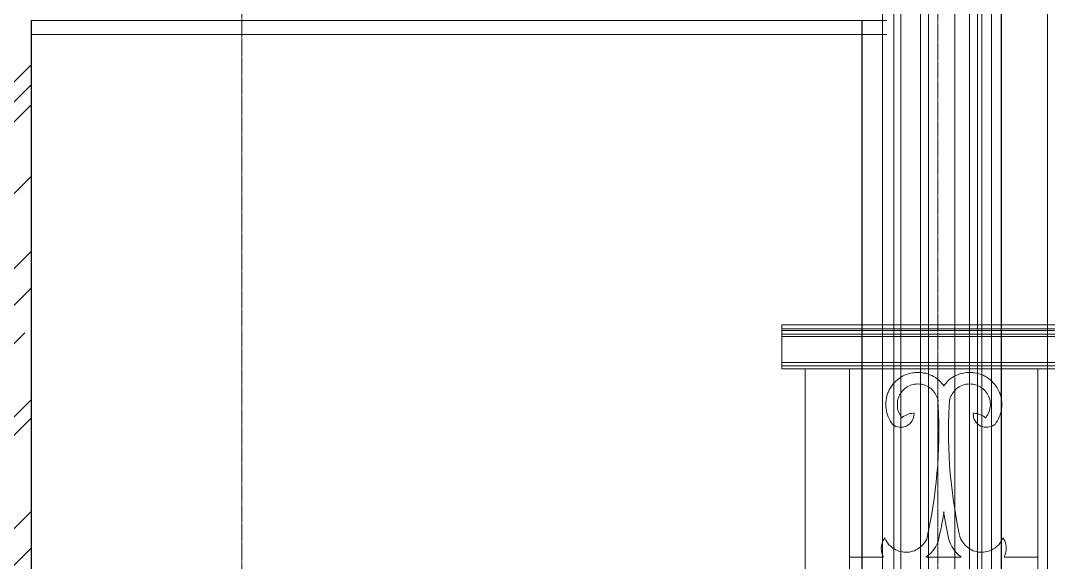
# Model space of a CAD drawing. Header units: millimetres. Extents: x -9564 to 494436, y -140371 to 4257.
# Drawn here: x 128527 to 129635, y -8961 to -8377 of the extents above; entities that cross this region are included whole.
import ezdxf

# ---------------------------------------------------------------- set-up
doc = ezdxf.new("R2010")
doc.units = ezdxf.units.MM
doc.header["$MEASUREMENT"] = 0
doc.linetypes.add('HIDDEN2', pattern=[0.1875, 0.125, -0.0625])
doc.linetypes.add('SLD-Solid', pattern=[0])
for name, color, linetype, lineweight in [('0.05', 252, 'Continuous', 5), ('09-Arsiran', 8, 'Continuous', 5), ('AS', 8, 'HIDDEN2', 5), ('DOOR OPENING', 4, 'SLD-Solid', 5)]:
    doc.layers.add(name, color=color, linetype=linetype, lineweight=lineweight)

# ---------------------------------------------------------------- blocks, each defined once
blk = doc.blocks.new('list')
for p, q in [((341.758, 200.2305), (341.758, 200.2155)), ((341.758, 200.2155), (341.758, 199.6155))]:
    blk.add_line(p, q)
blk = doc.blocks.new('list1')
for p, q in [((331.8056, 201.6592), (331.8056, 198.9592)), ((331.6555, 200.2305), (331.6555, 200.2155)), ((331.6555, 200.2155), (331.6555, 199.6155))]:
    blk.add_line(p, q)
at = {"layer": '09-Arsiran'}
for p, q in [((331.6779, 201.787), (331.6779, 198.9592)), ((331.6901, 201.7747), (331.6901, 198.9592)), ((331.6974, 201.7674), (331.6974, 198.9592)), ((331.7188, 201.7461), (331.7188, 198.9592)), ((331.7274, 201.7374), (331.7274, 198.9592)), ((331.7556, 201.7092), (331.7556, 198.9592)), ((331.7717, 198.9592), (331.7717, 201.6931)), ((331.7802, 201.6846), (331.7802, 198.9592)), ((331.7849, 201.6799), (331.7849, 198.9592)), ((331.7953, 201.6695), (331.7953, 198.9592)), ((331.7953, 201.6695), (331.7953, 198.9592))]:
    blk.add_line(p, q, dxfattribs=at)
blk = doc.blocks.new('j1')
at = {"layer": 'DOOR OPENING'}
for p, q in [((342.8304, 201.6592), (342.8304, 198.9585)), ((342.8804, 201.6092), (342.8804, 198.9585))]:
    blk.add_line(p, q, dxfattribs=at)
blk = doc.blocks.new('DRHRH')
at = {"layer": '0.05'}
for p, q in [((692.727, -24.225), (668.921, -24.225)), ((668.921, -24.225), (668.921, -24.857)), ((668.921, -24.283), (692.727, -24.283)), ((668.921, -24.306), (692.727, -24.306)), ((668.921, -24.359), (692.727, -24.359)), ((668.921, -24.39), (692.727, -24.39)), ((668.921, -24.766), (692.727, -24.766)), ((668.921, -24.815), (692.727, -24.815)), ((668.921, -24.857), (692.727, -24.857)), ((669.897, -24.857), (669.258, -24.857)), ((669.258, -24.857), (669.258, -36.89)), ((669.897, -36.89), (669.897, -24.857)), ((669.897, -24.857), (691.424, -24.857)), ((669.897, -35.346), (669.897, -24.857)), ((669.897, -24.857), (691.424, -24.857)), ((672.62, -24.857), (669.897, -24.857)), ((670.666, -24.967), (670.639, -24.982)), ((670.695, -24.953), (670.666, -24.967)), ((670.724, -24.94), (670.695, -24.953)), ((670.753, -24.931), (670.724, -24.94)), ((670.782, -24.922), (670.753, -24.931)), ((670.813, -24.918), (670.782, -24.922)), ((670.829, -24.915), (670.813, -24.918)), ((670.847, -24.913), (670.829, -24.915)), ((670.878, -24.911), (670.847, -24.913)), ((670.909, -24.911), (670.878, -24.911)), ((670.941, -24.913), (670.909, -24.911)), ((670.97, -24.92), (670.941, -24.913)), ((671.001, -24.924), (670.97, -24.92)), ((671.03, -24.933), (671.001, -24.924)), ((671.059, -24.944), (671.03, -24.933)), ((671.088, -24.958), (671.059, -24.944)), ((671.115, -24.971), (671.088, -24.958)), ((671.437, -24.958), (671.407, -24.971)), ((671.463, -24.944), (671.437, -24.958)), ((671.492, -24.933), (671.463, -24.944)), ((671.521, -24.927), (671.492, -24.933)), ((671.553, -24.92), (671.521, -24.927)), ((671.584, -24.913), (671.553, -24.92)), ((671.615, -24.911), (671.584, -24.913)), ((671.646, -24.911), (671.615, -24.911)), ((671.678, -24.913), (671.646, -24.911)), ((671.693, -24.915), (671.678, -24.913)), ((671.709, -24.918), (671.693, -24.915)), ((671.74, -24.922), (671.709, -24.918)), ((671.769, -24.931), (671.74, -24.922)), ((671.801, -24.94), (671.769, -24.931)), ((671.83, -24.953), (671.801, -24.94)), ((671.856, -24.967), (671.83, -24.953)), ((671.883, -24.982), (671.856, -24.967)), ((672.627, -35.346), (672.62, -24.857)), ((670.507, -25.11), (670.489, -25.134)), ((670.525, -25.083), (670.507, -25.11)), ((670.545, -25.061), (670.525, -25.083)), ((670.567, -25.038), (670.545, -25.061)), ((670.59, -25.018), (670.567, -25.038)), ((670.614, -24.998), (670.59, -25.018)), ((670.639, -24.982), (670.614, -24.998)), ((670.753, -25.108), (670.733, -25.119)), ((670.775, -25.099), (670.753, -25.108)), ((670.795, -25.092), (670.775, -25.099)), ((670.818, -25.085), (670.795, -25.092)), ((670.84, -25.081), (670.818, -25.085)), ((670.862, -25.079), (670.84, -25.081)), ((670.885, -25.076), (670.862, -25.079)), ((670.909, -25.079), (670.885, -25.076)), ((670.932, -25.081), (670.909, -25.079)), ((670.943, -25.083), (670.932, -25.081)), ((670.954, -25.085), (670.943, -25.083)), ((670.976, -25.092), (670.954, -25.085)), ((670.999, -25.099), (670.976, -25.092)), ((671.019, -25.11), (670.999, -25.099)), ((671.039, -25.121), (671.019, -25.11)), ((671.142, -24.987), (671.115, -24.971)), ((671.166, -25.005), (671.142, -24.987)), ((671.191, -25.025), (671.166, -25.005)), ((671.213, -25.047), (671.191, -25.025)), ((671.235, -25.07), (671.213, -25.047)), ((671.256, -25.094), (671.235, -25.07)), ((671.265, -25.108), (671.256, -25.094)), ((671.269, -25.094), (671.258, -25.108)), ((671.289, -25.07), (671.269, -25.094)), ((671.309, -25.047), (671.289, -25.07)), ((671.332, -25.025), (671.309, -25.047)), ((671.356, -25.005), (671.332, -25.025)), ((671.381, -24.987), (671.356, -25.005)), ((671.407, -24.971), (671.381, -24.987)), ((671.504, -25.11), (671.483, -25.121)), ((671.524, -25.099), (671.504, -25.11)), ((671.546, -25.092), (671.524, -25.099)), ((671.568, -25.085), (671.546, -25.092)), ((671.579, -25.083), (671.568, -25.085)), ((671.591, -25.081), (671.579, -25.083)), ((671.615, -25.079), (671.591, -25.081)), ((671.638, -25.076), (671.615, -25.079)), ((671.662, -25.079), (671.638, -25.076)), ((671.684, -25.081), (671.662, -25.079)), ((671.707, -25.085), (671.684, -25.081)), ((671.727, -25.092), (671.707, -25.085)), ((671.749, -25.099), (671.727, -25.092)), ((671.769, -25.108), (671.749, -25.099)), ((671.789, -25.119), (671.769, -25.108)), ((671.908, -24.998), (671.883, -24.982)), ((671.932, -25.018), (671.908, -24.998)), ((671.957, -25.038), (671.932, -25.018)), ((671.977, -25.061), (671.957, -25.038)), ((671.997, -25.083), (671.977, -25.061)), ((672.017, -25.11), (671.997, -25.083)), ((672.033, -25.134), (672.017, -25.11)), ((670.44, -25.251), (670.431, -25.282)), ((670.449, -25.222), (670.44, -25.251)), ((670.454, -25.206), (670.449, -25.222)), ((670.46, -25.19), (670.454, -25.206)), ((670.474, -25.163), (670.46, -25.19)), ((670.489, -25.134), (670.474, -25.163)), ((670.614, -25.255), (670.605, -25.277)), ((670.623, -25.235), (670.614, -25.255)), ((670.63, -25.224), (670.623, -25.235)), ((670.637, -25.215), (670.63, -25.224)), ((670.65, -25.195), (670.637, -25.215)), ((670.664, -25.177), (670.65, -25.195)), ((670.679, -25.161), (670.664, -25.177)), ((670.697, -25.146), (670.679, -25.161)), ((670.715, -25.132), (670.697, -25.146)), ((670.733, -25.119), (670.715, -25.132)), ((671.059, -25.132), (671.039, -25.121)), ((671.077, -25.146), (671.059, -25.132)), ((671.092, -25.161), (671.077, -25.146)), ((671.108, -25.177), (671.092, -25.161)), ((671.124, -25.195), (671.108, -25.177)), ((671.137, -25.215), (671.124, -25.195)), ((671.148, -25.233), (671.137, -25.215)), ((671.157, -25.253), (671.148, -25.233)), ((671.166, -25.275), (671.157, -25.253)), ((671.365, -25.253), (671.356, -25.275)), ((671.376, -25.233), (671.365, -25.253)), ((671.387, -25.215), (671.376, -25.233)), ((671.401, -25.195), (671.387, -25.215)), ((671.414, -25.177), (671.401, -25.195)), ((671.43, -25.161), (671.414, -25.177)), ((671.445, -25.146), (671.43, -25.161)), ((671.463, -25.132), (671.445, -25.146)), ((671.483, -25.121), (671.463, -25.132)), ((671.807, -25.132), (671.789, -25.119)), ((671.827, -25.146), (671.807, -25.132)), ((671.843, -25.161), (671.827, -25.146)), ((671.859, -25.177), (671.843, -25.161)), ((671.874, -25.195), (671.859, -25.177)), ((671.888, -25.215), (671.874, -25.195)), ((671.894, -25.224), (671.888, -25.215)), ((671.899, -25.235), (671.894, -25.224)), ((671.91, -25.255), (671.899, -25.235)), ((671.919, -25.277), (671.91, -25.255)), ((672.049, -25.163), (672.033, -25.134)), ((672.062, -25.19), (672.049, -25.163)), ((672.069, -25.206), (672.062, -25.19)), ((672.075, -25.222), (672.069, -25.206)), ((672.084, -25.251), (672.075, -25.222)), ((672.091, -25.282), (672.084, -25.251)), ((670.424, -25.342), (670.422, -25.373)), ((670.422, -25.373), (670.422, -25.405)), ((670.422, -25.405), (670.427, -25.436)), ((670.427, -25.313), (670.424, -25.342)), ((670.431, -25.282), (670.427, -25.313)), ((670.594, -25.322), (670.59, -25.344)), ((670.59, -25.344), (670.59, -25.367)), ((670.59, -25.367), (670.59, -25.389)), ((670.59, -25.389), (670.59, -25.411)), ((670.59, -25.411), (670.594, -25.434)), ((670.599, -25.3), (670.594, -25.322)), ((670.605, -25.277), (670.599, -25.3)), ((671.173, -25.297), (671.166, -25.275)), ((671.18, -25.32), (671.173, -25.297)), ((671.18, -25.391), (671.175, -25.331)), ((671.18, -25.331), (671.18, -25.32)), ((671.184, -25.514), (671.18, -25.391)), ((671.338, -25.391), (671.334, -25.514)), ((671.343, -25.331), (671.338, -25.391)), ((671.345, -25.32), (671.343, -25.331)), ((671.349, -25.297), (671.345, -25.32)), ((671.356, -25.275), (671.349, -25.297)), ((671.926, -25.3), (671.919, -25.277)), ((671.93, -25.322), (671.926, -25.3)), ((671.928, -25.434), (671.932, -25.411)), ((671.932, -25.344), (671.93, -25.322)), ((671.935, -25.367), (671.932, -25.344)), ((671.932, -25.411), (671.935, -25.389)), ((671.935, -25.389), (671.935, -25.367)), ((672.095, -25.313), (672.091, -25.282)), ((672.1, -25.342), (672.095, -25.313)), ((672.098, -25.436), (672.1, -25.405)), ((672.1, -25.373), (672.1, -25.342)), ((672.1, -25.405), (672.1, -25.373)), ((670.427, -25.436), (670.431, -25.465)), ((670.431, -25.465), (670.438, -25.496)), ((670.438, -25.496), (670.447, -25.525)), ((670.447, -25.525), (670.458, -25.554)), ((670.458, -25.554), (670.471, -25.583)), ((670.594, -25.434), (670.599, -25.456)), ((670.599, -25.456), (670.608, -25.478)), ((670.608, -25.478), (670.617, -25.499)), ((670.617, -25.499), (670.626, -25.519)), ((670.626, -25.519), (670.639, -25.539)), ((670.639, -25.539), (670.652, -25.559)), ((670.652, -25.559), (670.659, -25.568)), ((670.664, -25.559), (670.655, -25.566)), ((670.684, -25.545), (670.664, -25.559)), ((670.706, -25.534), (670.684, -25.545)), ((670.726, -25.523), (670.706, -25.534)), ((670.748, -25.514), (670.726, -25.523)), ((670.771, -25.507), (670.748, -25.514)), ((670.795, -25.503), (670.771, -25.507)), ((670.818, -25.499), (670.795, -25.503)), ((670.831, -25.496), (670.818, -25.499)), ((670.824, -25.563), (670.829, -25.537)), ((670.831, -25.51), (670.829, -25.496)), ((670.829, -25.537), (670.831, -25.51)), ((671.189, -25.637), (671.184, -25.514)), ((671.334, -25.514), (671.329, -25.637)), ((671.7, -25.499), (671.687, -25.496)), ((671.689, -25.496), (671.687, -25.51)), ((671.687, -25.51), (671.689, -25.537)), ((671.689, -25.537), (671.693, -25.563)), ((671.722, -25.503), (671.7, -25.499)), ((671.747, -25.507), (671.722, -25.503)), ((671.769, -25.514), (671.747, -25.507)), ((671.792, -25.523), (671.769, -25.514)), ((671.812, -25.534), (671.792, -25.523)), ((671.834, -25.545), (671.812, -25.534)), ((671.854, -25.559), (671.834, -25.545)), ((671.863, -25.566), (671.854, -25.559)), ((671.863, -25.568), (671.872, -25.559)), ((671.872, -25.559), (671.885, -25.539)), ((671.885, -25.539), (671.897, -25.519)), ((671.897, -25.519), (671.908, -25.499)), ((671.908, -25.499), (671.917, -25.478)), ((671.917, -25.478), (671.923, -25.456)), ((671.923, -25.456), (671.928, -25.434)), ((672.051, -25.583), (672.064, -25.554)), ((672.064, -25.554), (672.075, -25.525)), ((672.075, -25.525), (672.084, -25.496)), ((672.084, -25.496), (672.091, -25.465)), ((672.091, -25.465), (672.098, -25.436)), ((670.471, -25.583), (670.487, -25.61)), ((670.487, -25.61), (670.503, -25.637)), ((670.503, -25.637), (670.523, -25.662)), ((670.523, -25.662), (670.532, -25.675)), ((670.532, -25.671), (670.543, -25.677)), ((670.543, -25.677), (670.567, -25.691)), ((670.567, -25.691), (670.592, -25.7)), ((670.592, -25.7), (670.619, -25.704)), ((670.619, -25.704), (670.646, -25.704)), ((670.646, -25.704), (670.672, -25.702)), ((670.672, -25.702), (670.699, -25.695)), ((670.699, -25.695), (670.724, -25.686)), ((670.724, -25.686), (670.735, -25.68)), ((670.735, -25.68), (670.748, -25.671)), ((670.748, -25.671), (670.769, -25.655)), ((670.769, -25.655), (670.786, -25.635)), ((670.786, -25.635), (670.802, -25.612)), ((670.802, -25.612), (670.815, -25.59)), ((670.815, -25.59), (670.824, -25.563)), ((671.189, -25.76), (671.189, -25.637)), ((671.329, -25.637), (671.329, -25.76)), ((671.693, -25.563), (671.702, -25.59)), ((671.702, -25.59), (671.716, -25.612)), ((671.716, -25.612), (671.731, -25.635)), ((671.731, -25.635), (671.749, -25.655)), ((671.749, -25.655), (671.769, -25.671)), ((671.769, -25.671), (671.783, -25.68)), ((671.783, -25.68), (671.794, -25.686)), ((671.794, -25.686), (671.818, -25.695)), ((671.818, -25.695), (671.845, -25.702)), ((671.845, -25.702), (671.872, -25.704)), ((671.872, -25.704), (671.899, -25.704)), ((671.899, -25.704), (671.926, -25.7)), ((671.926, -25.7), (671.95, -25.691)), ((671.95, -25.691), (671.975, -25.677)), ((671.975, -25.677), (671.986, -25.671)), ((671.99, -25.675), (672.002, -25.662)), ((672.002, -25.662), (672.019, -25.637)), ((672.019, -25.637), (672.037, -25.61)), ((672.037, -25.61), (672.051, -25.583)), ((671.189, -25.883), (671.189, -25.76)), ((671.329, -25.76), (671.329, -25.883)), ((671.18, -26.129), (671.184, -26.006)), ((671.184, -26.006), (671.189, -25.883)), ((671.329, -25.883), (671.334, -26.006)), ((671.334, -26.006), (671.338, -26.129)), ((671.173, -26.251), (671.18, -26.129)), ((671.338, -26.129), (671.345, -26.251)), ((671.162, -26.372), (671.173, -26.251)), ((671.345, -26.251), (671.356, -26.372)), ((671.151, -26.495), (671.162, -26.372)), ((671.356, -26.372), (671.367, -26.495)), ((671.137, -26.616), (671.151, -26.495)), ((671.367, -26.495), (671.381, -26.616)), ((671.104, -26.859), (671.122, -26.738)), ((671.122, -26.738), (671.137, -26.616)), ((671.381, -26.616), (671.396, -26.738)), ((671.396, -26.738), (671.414, -26.859)), ((671.084, -26.98), (671.104, -26.859)), ((671.414, -26.859), (671.434, -26.98)), ((671.061, -27.1), (671.084, -26.98)), ((671.238, -27.08), (671.258, -26.977)), ((671.258, -26.977), (671.265, -26.926)), ((671.258, -26.926), (671.267, -26.977)), ((671.267, -26.977), (671.285, -27.08)), ((671.434, -26.98), (671.457, -27.1)), ((671.037, -27.221), (671.061, -27.1)), ((671.197, -27.283), (671.22, -27.181)), ((671.22, -27.181), (671.238, -27.08)), ((671.285, -27.08), (671.305, -27.181)), ((671.305, -27.181), (671.325, -27.283)), ((671.457, -27.1), (671.481, -27.221)), ((670.398, -27.317), (670.38, -27.348)), ((670.407, -27.301), (670.398, -27.317)), ((670.409, -27.306), (670.413, -27.317)), ((670.413, -27.317), (670.424, -27.339)), ((670.424, -27.339), (670.438, -27.362)), ((670.987, -27.366), (671.001, -27.344)), ((671.001, -27.344), (671.014, -27.321)), ((671.014, -27.321), (671.023, -27.299)), ((671.023, -27.281), (671.037, -27.221)), ((671.023, -27.299), (671.028, -27.286)), ((671.18, -27.357), (671.186, -27.339)), ((671.186, -27.333), (671.197, -27.283)), ((671.325, -27.283), (671.336, -27.333)), ((671.338, -27.339), (671.345, -27.357)), ((671.481, -27.221), (671.495, -27.281)), ((671.495, -27.286), (671.499, -27.299)), ((671.499, -27.299), (671.51, -27.321)), ((671.51, -27.321), (671.521, -27.344)), ((671.521, -27.344), (671.535, -27.366)), ((672.084, -27.362), (672.098, -27.339)), ((672.098, -27.339), (672.109, -27.317)), ((672.109, -27.317), (672.113, -27.306)), ((672.127, -27.317), (672.116, -27.301)), ((672.142, -27.348), (672.127, -27.317)), ((670.36, -27.418), (670.357, -27.453)), ((670.357, -27.453), (670.36, -27.489)), ((670.369, -27.382), (670.36, -27.418)), ((670.36, -27.489), (670.366, -27.525)), ((670.38, -27.348), (670.369, -27.382)), ((670.438, -27.362), (670.454, -27.382)), ((670.454, -27.382), (670.469, -27.402)), ((670.469, -27.402), (670.487, -27.42)), ((670.487, -27.42), (670.505, -27.435)), ((670.505, -27.435), (670.525, -27.451)), ((670.525, -27.451), (670.545, -27.464)), ((670.545, -27.464), (670.567, -27.476)), ((670.567, -27.476), (670.59, -27.487)), ((670.59, -27.487), (670.612, -27.496)), ((670.813, -27.498), (670.836, -27.489)), ((670.836, -27.489), (670.858, -27.478)), ((670.858, -27.478), (670.88, -27.467)), ((670.88, -27.467), (670.903, -27.453)), ((670.903, -27.453), (670.92, -27.44)), ((670.92, -27.44), (670.941, -27.422)), ((670.941, -27.422), (670.958, -27.404)), ((670.958, -27.404), (670.974, -27.386)), ((670.974, -27.386), (670.987, -27.366)), ((671.079, -27.518), (671.104, -27.489)), ((671.104, -27.489), (671.126, -27.458)), ((671.126, -27.458), (671.146, -27.426)), ((671.146, -27.426), (671.164, -27.391)), ((671.164, -27.391), (671.18, -27.357)), ((671.345, -27.357), (671.358, -27.391)), ((671.358, -27.391), (671.376, -27.426)), ((671.376, -27.426), (671.396, -27.458)), ((671.396, -27.458), (671.419, -27.489)), ((671.419, -27.489), (671.443, -27.518)), ((671.535, -27.366), (671.55, -27.386)), ((671.55, -27.386), (671.566, -27.404)), ((671.566, -27.404), (671.584, -27.422)), ((671.584, -27.422), (671.602, -27.44)), ((671.602, -27.44), (671.622, -27.453)), ((671.622, -27.453), (671.642, -27.467)), ((671.642, -27.467), (671.664, -27.478)), ((671.664, -27.478), (671.687, -27.489)), ((671.687, -27.489), (671.711, -27.498)), ((671.91, -27.496), (671.935, -27.487)), ((671.935, -27.487), (671.957, -27.476)), ((671.957, -27.476), (671.977, -27.464)), ((671.977, -27.464), (671.999, -27.451)), ((671.999, -27.451), (672.019, -27.435)), ((672.019, -27.435), (672.037, -27.42)), ((672.037, -27.42), (672.055, -27.402)), ((672.055, -27.402), (672.071, -27.382)), ((672.071, -27.382), (672.084, -27.362)), ((672.156, -27.382), (672.142, -27.348)), ((672.162, -27.418), (672.156, -27.382)), ((672.156, -27.525), (672.162, -27.489)), ((672.165, -27.453), (672.162, -27.418)), ((672.162, -27.489), (672.165, -27.453)), ((670.384, -27.581), (669.897, -27.581)), ((670.366, -27.525), (670.38, -27.558)), ((670.38, -27.558), (670.386, -27.576)), ((670.612, -27.496), (670.637, -27.502)), ((670.637, -27.502), (670.661, -27.507)), ((670.661, -27.507), (670.686, -27.511)), ((670.686, -27.511), (670.713, -27.511)), ((670.713, -27.511), (670.724, -27.511)), ((670.724, -27.511), (670.737, -27.511)), ((670.737, -27.511), (670.764, -27.509)), ((670.764, -27.509), (670.789, -27.502)), ((670.789, -27.502), (670.813, -27.498)), ((671.51, -27.581), (671.001, -27.581)), ((671.01, -27.581), (671.023, -27.569)), ((671.023, -27.569), (671.052, -27.545)), ((671.052, -27.545), (671.079, -27.518)), ((671.443, -27.518), (671.47, -27.545)), ((671.47, -27.545), (671.499, -27.569)), ((671.499, -27.569), (671.515, -27.581)), ((671.711, -27.498), (671.736, -27.502)), ((671.736, -27.502), (671.76, -27.509)), ((671.76, -27.509), (671.785, -27.511)), ((671.785, -27.511), (671.798, -27.511)), ((671.798, -27.511), (671.812, -27.511)), ((671.812, -27.511), (671.836, -27.511)), ((671.836, -27.511), (671.861, -27.507)), ((671.861, -27.507), (671.885, -27.502)), ((671.885, -27.502), (671.91, -27.496)), ((672.62, -27.581), (672.133, -27.581)), ((672.136, -27.576), (672.145, -27.558)), ((672.145, -27.558), (672.156, -27.525))]:
    blk.add_line(p, q, dxfattribs=at)

msp = doc.modelspace()

# ---------------------------------------------------------------- hatches: boundary and pattern name
at = {"layer": '09-Arsiran'}
h = msp.add_hatch(dxfattribs=at)
h.set_pattern_fill('AR-RROOF', color=256, scale=4.999999, angle=45)
h.set_pattern_definition([(45, (-213219.67, -203646.26), (107.763053, 287.36814), [1904.99964, -253.99995, 634.9999, -126.99998]), (45, (-213145.14, -203481.92), (-209.23993, 29.63484), [380.99993, -41.91, 761.99986, -95.24998]), (45, (-213251.106, -203525.03), (406.805526, 527.140935), [1015.9998, -177.79997, 507.9999, -126.99998])])
h.paths.add_polyline_path([(128388.1735, -6948.1963), (127975.5382, -6948.1963), (127965.2585, -6937.9166), (127965.2585, -9648.1958), (127965.2179, -9648.1958), (127965.2585, -6937.9166), (127825.4201, -6798.0783), (127825.42, -7146.8933), (127825.42, -7161.8933), (127825.42, -7761.8931), (127825.42, -7776.8931), (127825.42, -8376.893), (127825.42, -8391.893), (127825.42, -8991.8929), (127825.42, -9006.8929), (127825.42, -9648.893), (128538.2916, -9648.893), (128538.2916, -9006.8929), (128538.2916, -8991.8929), (128538.2916, -8391.893), (128538.2916, -8376.893), (128538.2916, -7776.8931), (128538.2916, -7761.8931), (128538.2916, -7161.8933), (128538.2916, -7146.8933), (128538.2916, -6798.0783), (128398.4532, -6937.9166), (128398.4532, -9648.1958), (128398.4938, -9648.1958), (128398.4532, -6937.9166)])

# ---------------------------------------------------------------- linework, layer by layer
for p, q in [((128538.2916, -8376.893, 0), (129460.5381, -8376.893, 0)), ((128538.2916, -8391.893, 0), (129460.5381, -8391.893, 0))]:
    msp.add_line(p, q, dxfattribs=at)
at = {"layer": 'AS'}
for p, q in [((128765.538, -18993.3657, 0), (128765.538, -1674.9209, 0)), ((129515.5379, -19155.6272, 0), (129515.5379, -1674.9209, 0))]:
    msp.add_line(p, q, dxfattribs=at)

# ---------------------------------------------------------------- block references
for name, p, xscale, yscale, zscale in [('list', (-213219.6747, -208607.382, 0), 999.9998119083025, 999.9998119083025, 999.9998119083025), ('list1', (-202221.9024, -208607.382, 0), 999.9998119083025, 999.9998119083025, 999.9998119083025), ('j1', (-213246.6977, -208607.382), 999.9998119083025, 999.9998119083025, 999.9998119083025), ('DRHRH', (79491.0147, -6899.3887, 0), 74.53255562622827, 74.53255562622827, 74.53255562622827)]:
    msp.add_blockref(name, p, dxfattribs=dict(xscale=xscale, yscale=yscale, zscale=zscale))

doc.saveas('drawing.dxf')
